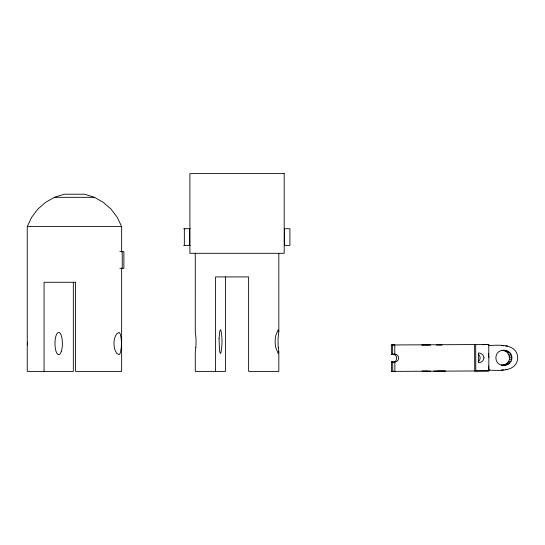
<?xml version="1.0" encoding="UTF-8"?>
<svg xmlns="http://www.w3.org/2000/svg" width="545" height="545" viewBox="0 0 545 545"><rect width="100%" height="100%" fill="white"/><g stroke="black" fill="none" stroke-linecap="round" stroke-linejoin="round"><path stroke-width="0.82" d="M195.273 253.309L195.267 331.353L195.989 338.52A12.051 1.581 -90 0 1 195.832 347.478M278.257 347.478L278.829 351.804L278.822 371.39L248.629 371.39L248.629 276.928L215.5 276.928L215.5 371.39M195.832 347.478L195.267 351.804L195.273 371.39L225.46 371.39L225.46 276.928M503.532 364.905C512.784 363.461 510.406 349.529 501.373 350.449C515.216 347.86 515.216 367.746 501.373 365.157L505.998 364.905M278.822 253.309L278.829 331.353L278.107 338.52A12.051 1.581 90 0 0 278.257 347.478M278.829 351.804L278.107 353.385L275.743 347.478A12.044 4.619 90 0 1 275.743 335.672L278.107 329.766L278.829 331.353M73.33 282.276L73.33 371.39L27.25 371.39L27.25 226.577L31.651 217.298L37.843 209.11L45.562 202.359L54.493 197.317L64.255 194.211L84.638 194.211L94.401 197.317L103.332 202.359L111.057 209.11L117.243 217.298L121.644 226.577L121.644 251.981M478.551 361.41C480.656 359.666 480.656 356.212 478.551 354.475M488.913 370.055C498.879 370.58 516.946 372.303 517.75 357.799C516.946 343.302 498.879 345.026 488.913 345.55M391.358 344.978L488.763 344.488L488.879 370.9L391.467 371.39L391.426 361.86C401.038 364.428 401.025 351.607 391.399 354.509L391.358 344.978L392.611 344.91L394.778 344.883L394.818 354.339M391.399 354.509C398.32 352.445 398.375 363.876 391.426 361.86M503.839 350.449C493.273 349.577 493.273 366.029 503.839 365.157M501.373 370.055L503.532 369.803M488.579 365.988L488.879 370.9L474.729 371.002L474.613 344.733M488.763 344.488L482.495 344.713M391.467 371.39L394.893 371.295L394.853 361.866M441.852 344.842L436.613 344.862M427.845 371.165L422 371.2L430.666 371.186M433.697 371.145L445.388 371.125L436.722 371.165M441.852 344.815L436.613 344.828M54.493 197.317L94.401 197.317M27.25 226.577L121.644 226.577M183.699 228.709L190.212 228.709M284.422 228.709L289.913 228.709L289.913 245.42L284.422 245.42M183.699 245.42L190.212 245.42M119.852 251.613L123.899 251.613L123.885 268.317L119.852 268.317M75.735 282.276L44.063 282.276L44.063 371.39M505.794 345.966L507.443 345.966M503.532 350.701L505.998 350.701M505.542 351.436L508.015 351.436M507.272 352.601L509.739 352.601M508.601 354.127L511.067 354.127M509.432 355.899L511.898 355.899M509.718 357.799L512.184 357.799M509.432 359.707L511.898 359.707M508.601 361.478L511.067 361.478M507.272 362.997L509.739 362.997M505.542 364.169L508.015 364.169M505.794 369.639L507.443 369.639M501.373 345.55L503.532 345.796M488.579 353.644L488.824 357.69M392.611 344.91L392.673 354.448M475.696 344.522L475.805 370.934M392.707 361.805L392.72 371.322M284.592 228.709L284.592 245.42M189.66 228.709L189.66 245.42M184.339 228.709L184.339 245.42M122.237 251.613L122.237 268.317M121.644 268.072L121.644 371.39L75.571 371.39L75.571 282.276M27.502 344.999A11.057 2.296 90 0 1 27.502 342.09M219.076 338.52L219.451 349.924L220.105 352.983L220.48 353.385L220.854 352.983C222.394 345.55 222.394 337.6 220.854 330.168L220.48 329.766L219.751 331.353L219.076 338.52M483.953 357.854C483.919 360.722 481.119 362.793 478.387 362.752L478.387 352.956C481.119 352.915 483.919 354.986 483.953 357.854M121.099 349.113L120.247 353.187L119.083 354.679L116.535 353.187L114.668 349.113A11.057 5.014 -90 0 1 114.668 337.975L116.535 333.894L119.083 332.402L120.247 333.894L121.099 337.975A11.057 2.296 -90 0 1 121.099 349.113M422.286 344.89L421.885 344.896L430.557 344.883L422.286 344.89M284.19 173.61L189.898 173.61L189.898 253.309L284.19 253.309L284.19 173.61M61.319 351.416A11.138 3.713 -90 0 0 59.657 332.784A11.138 3.713 -90 0 0 55.106 346.422A11.138 3.713 -90 0 0 61.319 351.416"/></g></svg>
